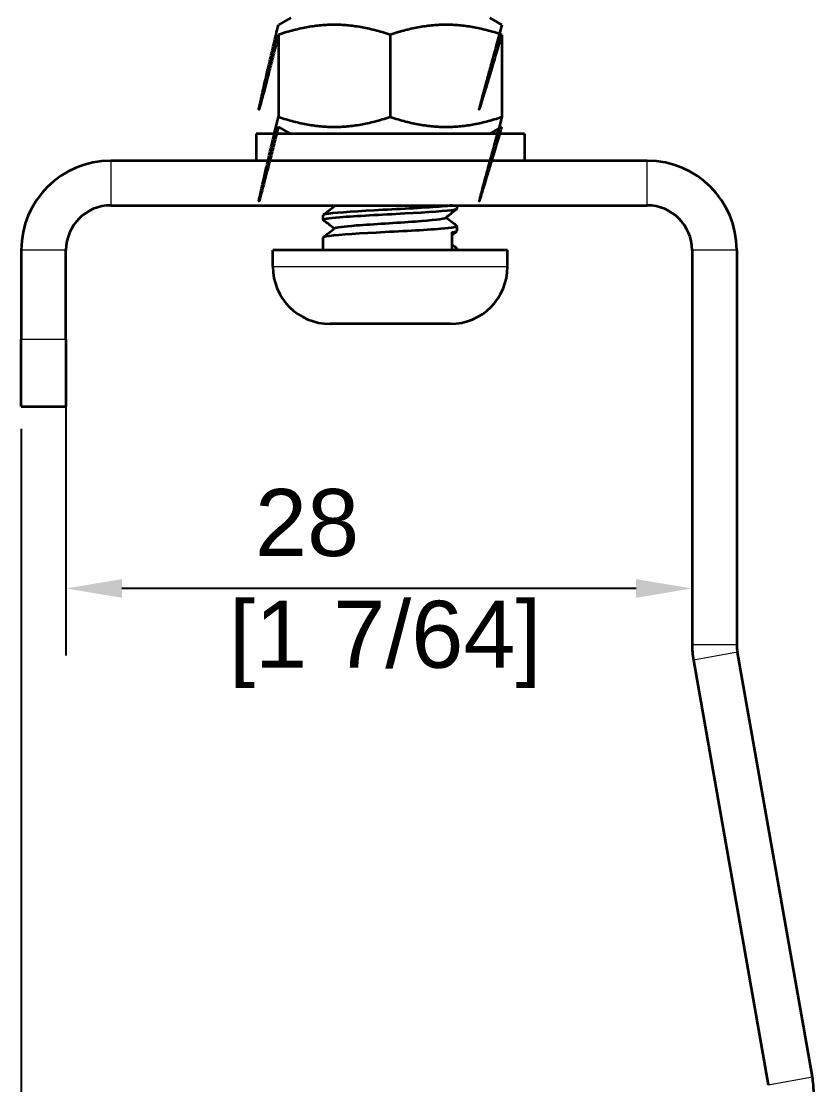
# Model space of a CAD drawing. Header units: millimetres. Extents: x 0 to 210, y 0 to 297.
# Drawn here: x 48.1 to 83.54, y 197.83 to 245.42 of the extents above; entities that cross this region are included whole.
import ezdxf

# ---------------------------------------------------------------- set-up
doc = ezdxf.new("R2010")
doc.units = ezdxf.units.MM
for name, color, linetype, lineweight in [('Arêtes tangentes visibles(ISO)', 7, 'Continuous', 18), ('Arêtes visibles(ISO)', 7, 'Continuous', 35), ('Cotes(ISO)', 7, 'Continuous', 18)]:
    doc.layers.add(name, color=color, linetype=linetype, lineweight=lineweight)
doc.styles.add('MANTION', font='arial.ttf')
doc.dimstyles.new('Plan commercial', dxfattribs={"dimtxt": 3, "dimasz": 2.5, "dimexe": 3, "dimexo": 1, "dimgap": 0.762, "dimtad": 1, "dimrnd": 1e-08, "dimtxsty": 'MANTION', "dimcen": 0.09, "dimdle": 10, "dimclrd": 7, "dimclre": 7, "dimclrt": 256, "dimazin": 2, "dimtfac": 0.5, "dimtmove": 0, "dimatfit": 3, "dimfxl": 0, "dimtolj": 1, "dimlwd": 25, "dimlwe": 25, "dimarcsym": 0})

# ---------------------------------------------------------------- blocks, each defined once
blk = doc.blocks.new('*D6')
at = {"layer": 'Cotes(ISO)', "color": 7, "linetype": 'Continuous', "lineweight": 25, "transparency": 16777216}
for p, q in [((48.096, 227.179), (48.096, 151.83)), ((83.539, 169.83), (83.539, 151.83)), ((81.039, 154.83), (50.596, 154.83))]:
    blk.add_line(p, q, dxfattribs=at)
at = {"layer": 'Cotes(ISO)', "color": 7, "linetype": 'Continuous', "transparency": 16777216}
for points in [[(50.596, 155.247), (50.596, 154.413), (48.096, 154.83)], [(81.039, 155.247), (81.039, 154.413), (83.539, 154.83)]]:
    blk.add_solid(points, dxfattribs=at)
at = {"layer": 'Defpoints', "color": 0, "linetype": 'Continuous', "transparency": 16777216}
for p in [(48.096, 228.179), (83.539, 170.83), (48.096, 154.83)]:
    blk.add_point(p, dxfattribs=at)
at = {"layer": 'Cotes(ISO)', "color": 154, "linetype": 'Continuous', "lineweight": 25, "true_color": 0x004691, "transparency": 16777216, "insert": (57.94, 159.278), "char_height": 3, "attachment_point": 1, "style": 'MANTION'}
blk.add_mtext('\\A1; 35,44\\P[1 25/64]', dxfattribs=at)
blk = doc.blocks.new('*D7')
at = {"layer": 'Cotes(ISO)', "color": 7, "linetype": 'Continuous', "lineweight": 25, "transparency": 16777216}
for p, q in [((50.096, 230.179), (50.096, 217.038)), ((75.596, 220.038), (52.596, 220.038))]:
    blk.add_line(p, q, dxfattribs=at)
at = {"layer": 'Cotes(ISO)', "color": 7, "linetype": 'Continuous', "transparency": 16777216}
for points in [[(52.596, 220.455), (52.596, 219.622), (50.096, 220.038)], [(75.596, 220.455), (75.596, 219.622), (78.096, 220.038)]]:
    blk.add_solid(points, dxfattribs=at)
at = {"layer": 'Defpoints', "color": 0, "linetype": 'Continuous', "transparency": 16777216}
for p in [(50.096, 231.179), (50.096, 220.038), (78.096, 220.038)]:
    blk.add_point(p, dxfattribs=at)
at = {"layer": 'Cotes(ISO)', "color": 154, "linetype": 'Continuous', "lineweight": 25, "true_color": 0x004691, "transparency": 16777216, "insert": (57.384, 224.487), "char_height": 3, "attachment_point": 1, "style": 'MANTION'}
blk.add_mtext('\\A1; 28\\P[1 7/64]', dxfattribs=at)

msp = doc.modelspace()

# ---------------------------------------------------------------- linework, layer by layer
at = {"layer": 'Arêtes tangentes visibles(ISO)'}
for p, q in [((52.096, 239.179), (52.096, 237.179)), ((76.096, 237.179), (76.096, 239.179)), ((50.096, 235.179), (48.096, 235.179)), ((80.096, 235.179), (78.096, 235.179)), ((59.346, 234.439), (69.846, 234.439)), ((50.096, 231.179), (48.096, 231.179)), ((78.096, 217.529), (80.096, 217.529)), ((80.127, 217.182), (78.157, 216.834)), ((81.508, 197.827), (83.478, 198.175))]:
    msp.add_line(p, q, dxfattribs=at)
at = {"layer": 'Arêtes visibles(ISO)'}
for p, q in [((60.146, 245.579), (59.596, 245.261)), ((69.046, 245.579), (69.596, 245.261)), ((59.596, 244.815), (59.596, 241.143)), ((64.596, 244.815), (64.596, 241.143)), ((69.596, 244.815), (69.596, 241.143)), ((70.596, 240.379), (58.596, 240.379)), ((58.596, 240.379), (58.596, 239.179)), ((60.146, 240.379), (59.596, 240.697)), ((69.046, 240.379), (69.596, 240.697)), ((70.596, 240.379), (70.596, 239.179)), ((76.096, 239.179), (52.096, 239.179)), ((52.096, 237.179), (76.096, 237.179)), ((67.596, 237.041), (67.596, 237.179)), ((61.596, 236.541), (61.596, 236.741)), ((67.596, 236.041), (67.596, 236.241)), ((61.596, 235.179), (61.596, 235.741)), ((67.372, 235.179), (67.372, 235.979)), ((48.096, 235.179), (48.096, 231.179)), ((50.096, 231.179), (50.096, 235.179)), ((69.846, 235.179), (59.346, 235.179)), ((59.346, 234.439), (59.346, 235.179)), ((67.596, 235.179), (67.596, 235.241)), ((69.846, 234.439), (69.846, 235.179)), ((78.096, 235.179), (78.096, 217.529)), ((80.096, 235.179), (80.096, 217.529)), ((67.286, 231.879), (61.906, 231.879)), ((48.096, 228.179), (48.096, 231.179)), ((50.096, 231.179), (50.096, 228.179)), ((48.096, 228.179), (50.096, 228.179)), ((83.478, 198.175), (80.127, 217.182)), ((78.157, 216.834), (81.508, 197.827))]:
    msp.add_line(p, q, dxfattribs=at)
for centre, radius, start, end in [((52.096, 235.179), 4, 90, 180), ((76.096, 235.179), 4, 0, 90), ((52.096, 235.179), 2, 90, 180), ((76.096, 235.179), 2, 0, 90), ((61.906, 234.439), 2.56, 180, 270), ((67.286, 234.439), 2.56, 270, 0), ((82.096, 217.529), 4, 180, 190), ((82.096, 217.529), 2, 180, 190), ((79.539, 197.48), 4, 0, 10)]:
    msp.add_arc(centre, radius, start, end, dxfattribs=at)
for points, weights in [([(59.596, 244.815), (57.885, 238.052), (59.596, 245.261)], [1, 1.07735026919, 1.07735026919]), ([(64.596, 244.815), (62.096, 245.648), (59.596, 244.815)], [1, 1.15470053838, 1]), ([(69.596, 244.815), (67.096, 245.648), (64.596, 244.815)], [1, 1.15470053838, 1]), ([(69.596, 245.261), (67.597, 238.052), (69.596, 244.815)], [1.07735026919, 1.07735026919, 1]), ([(59.596, 240.697), (57.885, 233.95), (59.596, 241.143)], [1.07735026919, 1.07735026919, 1]), ([(59.596, 241.143), (62.096, 240.31), (64.596, 241.143)], [1, 1.15470053838, 1]), ([(64.596, 241.143), (67.096, 240.31), (69.596, 241.143)], [1, 1.15470053838, 1]), ([(69.596, 241.143), (67.597, 233.95), (69.596, 240.697)], [1, 1.07735026919, 1.07735026919])]:
    msp.add_rational_spline(points, weights, degree=2, dxfattribs=at)
for points, knots in [([(61.608, 236.53), (61.563, 236.572), (61.826, 236.614), (62.35, 236.656), (63.055, 236.713), (64.206, 236.769), (65.245, 236.826), (66.283, 236.882), (67.169, 236.939), (67.472, 236.995), (67.554, 237.01), (67.593, 237.026), (67.59, 237.041)], [3.46483, 3.46483, 3.46483, 3.46483, 4.255796, 4.255796, 4.255796, 5.319745, 5.319745, 5.319745, 6.383694, 6.383694, 6.383694, 6.67264, 6.67264, 6.67264, 6.67264]), ([(67.367, 237.179), (67.283, 237.167), (67.176, 237.155), (67.046, 237.143), (66.431, 237.087), (65.328, 237.03), (64.271, 236.974), (63.213, 236.917), (62.243, 236.861), (61.831, 236.804), (61.676, 236.783), (61.602, 236.762), (61.605, 236.741)], [-12.566371, -12.566371, -12.566371, -12.566371, -12.340274, -12.340274, -12.340274, -11.276325, -11.276325, -11.276325, -10.212376, -10.212376, -10.212376, -9.814233, -9.814233, -9.814233, -9.814233]), ([(62.106, 237.154), (62.113, 237.16), (62.128, 237.167), (62.15, 237.174), (62.155, 237.176), (62.161, 237.177), (62.167, 237.179)], [9.8936432, 9.8936432, 9.8936432, 9.8936432, 10.0220972, 10.0220972, 10.0220972, 10.0530965, 10.0530965, 10.0530965, 10.0530965]), ([(62.109, 236.154), (62.172, 236.198), (62.527, 236.243), (63.088, 236.288), (63.828, 236.347), (64.89, 236.406), (65.719, 236.465), (66.483, 236.52), (67.014, 236.574), (67.088, 236.628)], [3.610458, 3.610458, 3.610458, 3.610458, 4.454265, 4.454265, 4.454265, 5.567832, 5.567832, 5.567832, 6.59323, 6.59323, 6.59323, 6.59323]), ([(67.584, 236.251), (67.628, 236.21), (67.373, 236.168), (66.859, 236.127), (66.161, 236.071), (65.014, 236.014), (63.973, 235.958), (62.932, 235.901), (62.04, 235.845), (61.728, 235.788), (61.641, 235.773), (61.6, 235.757), (61.602, 235.741)], [-6.738858, -6.738858, -6.738858, -6.738858, -5.95658, -5.95658, -5.95658, -4.892632, -4.892632, -4.892632, -3.828683, -3.828683, -3.828683, -3.531048, -3.531048, -3.531048, -3.531048])]:
    msp.add_open_spline(points, degree=3, knots=knots, dxfattribs=at)
for points in [[(61.603, 236.751), (61.77, 236.885), (61.937, 237.02), (62.104, 237.154)], [(62.088, 237.141), (62.072, 237.154), (62.057, 237.166), (62.041, 237.179)], [(67.59, 237.03), (67.422, 236.896), (67.255, 236.762), (67.088, 236.628)], [(67.104, 236.641), (67.266, 236.511), (67.428, 236.381), (67.59, 236.251)], [(62.088, 236.141), (61.926, 236.271), (61.765, 236.401), (61.603, 236.53)], [(61.603, 235.751), (61.77, 235.885), (61.937, 236.02), (62.104, 236.154)], [(67.372, 235.979), (67.519, 236), (67.59, 236.02), (67.588, 236.041)], [(67.59, 236.03), (67.517, 235.972), (67.444, 235.914), (67.372, 235.856)], [(67.372, 235.426), (67.444, 235.368), (67.517, 235.31), (67.59, 235.251)], [(67.589, 235.251), (67.618, 235.227), (67.545, 235.203), (67.372, 235.179)]]:
    msp.add_open_spline(points, degree=3, dxfattribs=at)

# ---------------------------------------------------------------- dimensions: what is measured, and where the dimension line sits
at = {"layer": 'Cotes(ISO)', "color": 7, "linetype": 'Continuous', "lineweight": 25}
for base, p1, p2, text, override, picture, middle in [((50.096, 220.038), (78.096, 220.038), (50.096, 231.179), ' <>\\X[1 7/64]', {"dimdec": 2, "dimpost": '\\X', "dimse1": 1, "dimtp": 0, "dimtm": 0, "dimtdec": 2, "dimtofl": 0, "dimatfit": 1, "dimtvp": -0.25}, '*D7', (64.096, 220.038)), ((48.096, 154.83), (83.539, 170.83), (48.096, 228.179), ' <>\\X[1 25/64]', {"dimdec": 2, "dimpost": '\\X', "dimtp": 0, "dimtm": 0, "dimtdec": 2, "dimtofl": 0, "dimatfit": 1, "dimtvp": -0.25}, '*D6', (65.817, 154.83))]:
    dim = msp.add_linear_dim(base=base, p1=p1, p2=p2, angle=180, text=text, dimstyle='Plan commercial', override=override, dxfattribs=at)
    dim.commit()
    dim.dimension.update_dxf_attribs({"geometry": picture, "text_midpoint": middle, "dimtype": 160})

doc.saveas('drawing.dxf')
